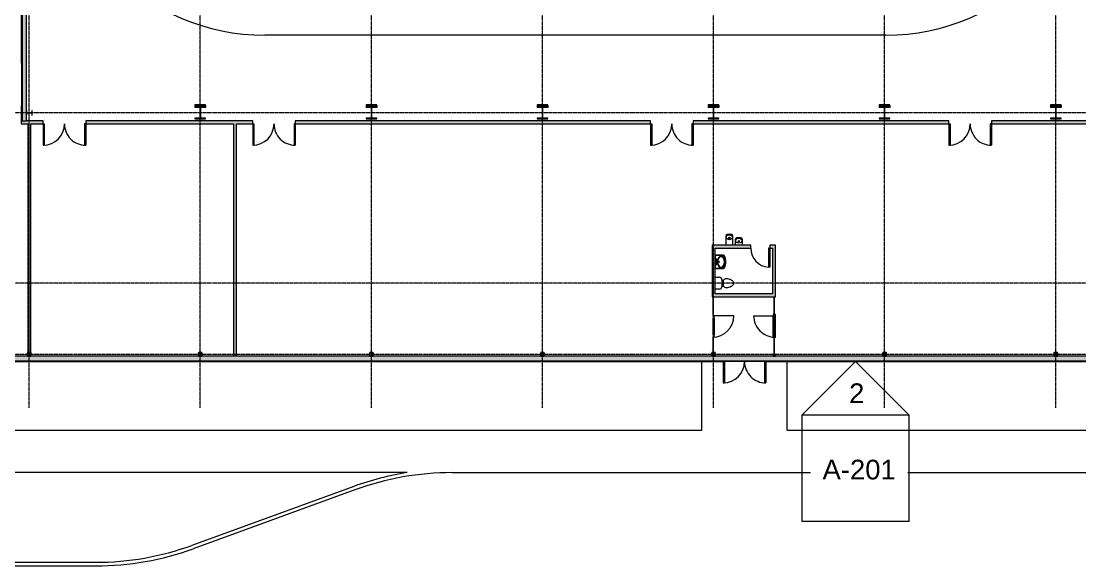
# Model space of a CAD drawing. Header units: inches. Extents: x 19480 to 29385, y -26609 to -18437.
# Drawn here: x 22783 to 24571, y -23115 to -22195 of the extents above; entities that cross this region are included whole.
import ezdxf

# ---------------------------------------------------------------- set-up
doc = ezdxf.new("R2010")
doc.units = ezdxf.units.IN
doc.header["$MEASUREMENT"] = 0
doc.linetypes.add('Grid Line 1_2_', pattern=[0.875, 0.5, -0.125, 0.125, -0.125])
for name, color, linetype, lineweight in [('A-DETL', 90, 'Continuous', 9), ('A-DOOR', 31, 'Continuous', 9), ('A-DOOR-GLAZ', 31, 'Continuous', 13), ('A-GLAZ-CURT', 52, 'Continuous', 9), ('A-GLAZ-CWMG', 51, 'Continuous', 9), ('A-SITE-CURB', 90, 'Continuous', 9), ('A-SITE-ROAD', 130, 'Continuous', 9), ('A-SITE-SWLK', 140, 'Continuous', 9), ('A-WALL', 113, 'Continuous', 9), ('C-TOPO', 7, 'Continuous', 9), ('G-ANNO-SYMB', 111, 'Continuous', 9), ('I-WALL', 2, 'Continuous', 9), ('P-SANR-FIXT', 6, 'Continuous', 9), ('S-BEAM', 12, 'Continuous', 9), ('S-COLS', 52, 'Continuous', 9), ('S-GRID', 1, 'Continuous', 9)]:
    doc.layers.add(name, color=color, linetype=linetype, lineweight=lineweight)
doc.styles.add('Arial_1', font='arial.ttf', dxfattribs={"height": 33.194237})
pattern_1 = [(45, (0, 0), (-35.63818, 35.63818), []), (45, (0, 54), (-35.63818, 35.63818), [])]

# ---------------------------------------------------------------- blocks, each defined once
blk = doc.blocks.new('HSS-Hollow Structural Section-Column - HSS6X6X1_4-556719-Site Plan - Phase 1')
at = {"layer": 'S-COLS'}
h = blk.add_hatch(dxfattribs=at)
h.set_pattern_fill('FP_2', color=256, style=0, pattern_type=2)
h.set_pattern_definition([(225, (23085.39, -22758.053), (35.63818, -35.63818), []), (225, (23085.39, -22812.053), (35.63818, -35.63818), [])])
h.paths.add_polyline_path([(-2.5, 3), (-2.5, 2.8), (2.5, 2.8), (2.5, 3)], flags=0)
h.paths.add_polyline_path([(3, 2.5), (2.8, 2.5), (2.8, -2.5), (3, -2.5)], flags=0)
h.paths.add_polyline_path([(-3, 2.5), (-3, -2.5), (-2.8, -2.5), (-2.8, 2.5)], flags=0)
h.paths.add_polyline_path([(-2.5, -2.8), (-2.5, -3), (2.5, -3), (2.5, -2.8)], flags=0)
at = {"layer": 'S-COLS', "lineweight": 13}
for p, q in [((-3, 2.5), (-3, -2.5)), ((-2.8, -2.5), (-2.8, 2.5)), ((2.5, 3), (-2.5, 3)), ((-2.5, 2.8), (2.5, 2.8)), ((2.8, 2.5), (2.8, -2.5)), ((3, -2.5), (3, 2.5)), ((2.5, -2.8), (-2.5, -2.8)), ((-2.5, -3), (2.5, -3))]:
    blk.add_line(p, q, dxfattribs=at)
for centre, radius, start, end in [((-2.5, 2.5), 0.466, 90, 180), ((-2.5, 2.5), 0.233, 90, 180), ((2.5, 2.5), 0.466, 360, 90), ((2.5, 2.5), 0.233, 0, 90), ((-2.5, -2.5), 0.466, 180, 270), ((-2.5, -2.5), 0.233, 180, 270), ((2.5, -2.5), 0.466, 270, 360), ((2.5, -2.5), 0.233, 270, 360)]:
    blk.add_arc(centre, radius, start, end, dxfattribs=at)
blk = doc.blocks.new('HSS-Hollow Structural Section-Column - HSS6X6X1_4-V1-Site Plan - Phase 1')
at = {"layer": 'S-COLS'}
h = blk.add_hatch(dxfattribs=at)
h.set_pattern_fill('FP_3', color=256, style=0, pattern_type=2)
h.set_pattern_definition([(225, (23374.39, -22758.053), (35.63818, -35.63818), []), (225, (23374.39, -22812.053), (35.63818, -35.63818), [])])
h.paths.add_polyline_path([(-2.5, 3), (-2.5, 2.8), (2.5, 2.8), (2.5, 3)], flags=0)
h.paths.add_polyline_path([(3, 2.5), (2.8, 2.5), (2.8, -2.5), (3, -2.5)], flags=0)
h.paths.add_polyline_path([(-2.8, 2.5), (-3, 2.5), (-3, -2.5), (-2.8, -2.5)], flags=0)
h.paths.add_polyline_path([(-2.5, -2.8), (-2.5, -3), (2.5, -3), (2.5, -2.8)], flags=0)
at = {"layer": 'S-COLS', "lineweight": 13}
for p, q in [((-3, 2.5), (-3, -2.5)), ((-2.8, -2.5), (-2.8, 2.5)), ((2.5, 3), (-2.5, 3)), ((-2.5, 2.8), (2.5, 2.8)), ((2.8, 2.5), (2.8, -2.5)), ((3, -2.5), (3, 2.5)), ((2.5, -2.8), (-2.5, -2.8)), ((-2.5, -3), (2.5, -3))]:
    blk.add_line(p, q, dxfattribs=at)
for centre, radius, start, end in [((-2.5, 2.5), 0.466, 90, 180), ((-2.5, 2.5), 0.233, 90, 180), ((2.5, 2.5), 0.466, 360, 90), ((2.5, 2.5), 0.233, 0, 90), ((-2.5, -2.5), 0.466, 180, 270), ((-2.5, -2.5), 0.233, 180, 270), ((2.5, -2.5), 0.466, 270, 360), ((2.5, -2.5), 0.233, 270, 360)]:
    blk.add_arc(centre, radius, start, end, dxfattribs=at)
blk = doc.blocks.new('HSS-Hollow Structural Section-Column - HSS6X6X1_4-V2-Site Plan - Phase 1')
at = {"layer": 'S-COLS'}
h = blk.add_hatch(dxfattribs=at)
h.set_pattern_fill('FP_4', color=256, style=0, pattern_type=2)
h.set_pattern_definition([(225, (23663.39, -22758.053), (35.63818, -35.63818), []), (225, (23663.39, -22812.053), (35.63818, -35.63818), [])])
h.paths.add_polyline_path([(2.5, 3), (-2.5, 3), (-2.5, 2.8), (2.5, 2.8)], flags=0)
h.paths.add_polyline_path([(3, 2.5), (2.8, 2.5), (2.8, -2.5), (3, -2.5)], flags=0)
h.paths.add_polyline_path([(-3, 2.5), (-3, -2.5), (-2.8, -2.5), (-2.8, 2.5)], flags=0)
h.paths.add_polyline_path([(2.5, -2.8), (-2.5, -2.8), (-2.5, -3), (2.5, -3)], flags=0)
at = {"layer": 'S-COLS', "lineweight": 13}
for p, q in [((-3, 2.5), (-3, -2.5)), ((-2.8, -2.5), (-2.8, 2.5)), ((2.5, 3), (-2.5, 3)), ((-2.5, 2.8), (2.5, 2.8)), ((2.8, 2.5), (2.8, -2.5)), ((3, -2.5), (3, 2.5)), ((2.5, -2.8), (-2.5, -2.8)), ((-2.5, -3), (2.5, -3))]:
    blk.add_line(p, q, dxfattribs=at)
for centre, radius, start, end in [((-2.5, 2.5), 0.466, 90, 180), ((-2.5, 2.5), 0.233, 90, 180), ((2.5, 2.5), 0.466, 360, 90), ((2.5, 2.5), 0.233, 0, 90), ((-2.5, -2.5), 0.466, 180, 270), ((-2.5, -2.5), 0.233, 180, 270), ((2.5, -2.5), 0.466, 270, 360), ((2.5, -2.5), 0.233, 270, 360)]:
    blk.add_arc(centre, radius, start, end, dxfattribs=at)
blk = doc.blocks.new('HSS-Hollow Structural Section-Column - HSS6X6X1_4-V3-Site Plan - Phase 1')
at = {"layer": 'S-COLS', "lineweight": 13}
for p, q in [((-3, 2.534), (-3, -2.534)), ((-2.767, -2.534), (-2.767, 2.534)), ((2.534, 3), (-2.534, 3)), ((-2.534, 2.767), (2.534, 2.767)), ((2.767, 2.534), (2.767, -2.534)), ((3, -2.534), (3, 2.534)), ((2.534, -2.767), (-2.534, -2.767)), ((-2.534, -3), (2.534, -3))]:
    blk.add_line(p, q, dxfattribs=at)
for centre, radius, start, end in [((-2.534, 2.534), 0.466, 90, 180), ((-2.534, 2.534), 0.233, 90, 180), ((2.534, 2.534), 0.466, 360, 90), ((2.534, 2.534), 0.233, 0, 90), ((-2.534, -2.534), 0.466, 180, 270), ((-2.534, -2.534), 0.233, 180, 270), ((2.534, -2.534), 0.466, 270, 360), ((2.534, -2.534), 0.233, 270, 360)]:
    blk.add_arc(centre, radius, start, end, dxfattribs=at)
blk = doc.blocks.new('HSS-Hollow Structural Section-Column - HSS6X6X1_4-V4-Site Plan - Phase 1')
at = {"layer": 'S-COLS', "lineweight": 13}
for p, q in [((-3, 2.534), (-3, -2.534)), ((-2.767, -2.534), (-2.767, 2.534)), ((2.534, 3), (-2.534, 3)), ((-2.534, 2.767), (2.534, 2.767)), ((2.767, 2.534), (2.767, -2.534)), ((3, -2.534), (3, 2.534)), ((2.534, -2.767), (-2.534, -2.767)), ((-2.534, -3), (2.534, -3))]:
    blk.add_line(p, q, dxfattribs=at)
for centre, radius, start, end in [((-2.534, 2.534), 0.466, 90, 180), ((-2.534, 2.534), 0.233, 90, 180), ((2.534, 2.534), 0.466, 360, 90), ((2.534, 2.534), 0.233, 0, 90), ((-2.534, -2.534), 0.466, 180, 270), ((-2.534, -2.534), 0.233, 180, 270), ((2.534, -2.534), 0.466, 270, 360), ((2.534, -2.534), 0.233, 270, 360)]:
    blk.add_arc(centre, radius, start, end, dxfattribs=at)
blk = doc.blocks.new('HSS-Hollow Structural Section-Column - HSS6X6X1_4-V5-Site Plan - Phase 1')
at = {"layer": 'S-COLS', "lineweight": 13}
for p, q in [((-3, 2.534), (-3, -2.534)), ((-2.767, -2.534), (-2.767, 2.534)), ((2.534, 3), (-2.534, 3)), ((-2.534, 2.767), (2.534, 2.767)), ((2.767, 2.534), (2.767, -2.534)), ((3, -2.534), (3, 2.534)), ((2.534, -2.767), (-2.534, -2.767)), ((-2.534, -3), (2.534, -3))]:
    blk.add_line(p, q, dxfattribs=at)
for centre, radius, start, end in [((-2.534, 2.534), 0.466, 90, 180), ((-2.534, 2.534), 0.233, 90, 180), ((2.534, 2.534), 0.466, 360, 90), ((2.534, 2.534), 0.233, 0, 90), ((-2.534, -2.534), 0.466, 180, 270), ((-2.534, -2.534), 0.233, 180, 270), ((2.534, -2.534), 0.466, 270, 360), ((2.534, -2.534), 0.233, 270, 360)]:
    blk.add_arc(centre, radius, start, end, dxfattribs=at)
blk = doc.blocks.new('HSS-Hollow Structural Section-Column - HSS6X6X1_4-V11-Site Plan - Phase 1')
at = {"layer": 'S-COLS', "lineweight": 13}
for p, q in [((-3, 2.534), (-3, -2.534)), ((-2.767, -2.534), (-2.767, 2.534)), ((2.534, 3), (-2.534, 3)), ((-2.534, 2.767), (2.534, 2.767)), ((2.767, 2.534), (2.767, -2.534)), ((3, -2.534), (3, 2.534)), ((2.534, -2.767), (-2.534, -2.767)), ((-2.534, -3), (2.534, -3))]:
    blk.add_line(p, q, dxfattribs=at)
for centre, radius, start, end in [((-2.534, 2.534), 0.466, 90, 180), ((-2.534, 2.534), 0.233, 90, 180), ((2.534, 2.534), 0.466, 360, 90), ((2.534, 2.534), 0.233, 0, 90), ((-2.534, -2.534), 0.466, 180, 270), ((-2.534, -2.534), 0.233, 180, 270), ((2.534, -2.534), 0.466, 270, 360), ((2.534, -2.534), 0.233, 270, 360)]:
    blk.add_arc(centre, radius, start, end, dxfattribs=at)
blk = doc.blocks.new('Double-Glass 1 - 72_ x 84_-442407-Site Plan - Phase 1')
at = {"layer": 'A-DOOR'}
for p, q in [((-36, 34.6), (-36, 38.6)), ((-36, 38.6), (-34, 38.6)), ((-34, 34.6), (-34, 38.6)), ((34, 34.6), (34, 38.6)), ((36, 38.6), (34, 38.6)), ((36, 34.6), (36, 38.6)), ((-36, 6.6), (-36, 34.6)), ((-36, 34.6), (-34, 34.6)), ((-34, 6.6), (-34, 34.6)), ((34, 6.6), (34, 34.6)), ((34, 34.6), (36, 34.6)), ((36, 6.6), (36, 34.6)), ((-36, 6.6), (-34, 6.6)), ((-36, 2.6), (-36, 6.6)), ((-36, 2.6), (-34, 2.6)), ((-34, 2.6), (-34, 6.6)), ((36, 6.6), (34, 6.6)), ((34, 2.6), (34, 6.6)), ((36, 2.6), (34, 2.6)), ((36, 2.6), (36, 6.6))]:
    blk.add_line(p, q, dxfattribs=at)
for centre, start, end in [((-36, 2.6), 360, 90), ((36, 2.6), 90, 179.9666)]:
    blk.add_arc(centre, 36, start, end, dxfattribs=at)
at = {"layer": 'A-DOOR-GLAZ'}
for p, q in [((-35, 34.6), (-35, 6.6)), ((35, 6.6), (35, 34.6))]:
    blk.add_line(p, q, dxfattribs=at)
blk = doc.blocks.new('Girt_C - 8_D-560233-Site Plan - Phase 1')
at = {"layer": 'S-BEAM'}
for points in [[(25909.2, -22768.9), (25982.4, -22768.9), (25982.4, -22761.2), (22381.4, -22761.2), (22381.4, -22768.9), (25821.8, -22768.9)], [(25909.2, -22761.2), (25978.4, -22761.1), (25978.4, -22761.1), (22385.3, -22761.1), (22385.2, -22761.2), (25821.8, -22761.2)], [(25982.4, -22769.1), (25982.4, -22768.9), (22381.4, -22769), (22381.4, -22769.1), (25909.2, -22769.1)]]:
    blk.add_hatch(color=256, dxfattribs=at).paths.add_polyline_path(points, flags=0)
for p, q in [((22793.9, -22761.1), (22390.9, -22761.1)), ((23082.9, -22761.1), (22798.9, -22761.1)), ((23371.9, -22761.1), (23087.9, -22761.1)), ((23660.9, -22761.1), (23376.9, -22761.1)), ((23949.9, -22761.1), (23665.9, -22761.1)), ((24238.9, -22761.1), (23954.9, -22761.1)), ((24527.9, -22761.1), (24243.9, -22761.1)), ((24816.9, -22761.1), (24532.9, -22761.1)), ((22381.4, -22769.1), (25982.4, -22769.1))]:
    blk.add_line(p, q, dxfattribs=at)
blk = doc.blocks.new('Single-Flush - 32_ x 84_-460923-Site Plan - Phase 1')
at = {"layer": 'A-DOOR'}
for p, q in [((14, -2.5), (14, -34.5)), ((16, -2.5), (14, -2.5)), ((16, -2.5), (16, -34.5)), ((16, -34.5), (14, -34.5))]:
    blk.add_line(p, q, dxfattribs=at)
blk.add_arc((16, -2.5), 32.1, 180, 266.4241, dxfattribs=at)
blk = doc.blocks.new('Toilet-Domestic-3D - Toilet-Domestic-3D-461878-Site Plan - Phase 1')
at = {"layer": 'P-SANR-FIXT'}
for p, q in [((-10, 11.7), (-10, 19.5)), ((10, 19.5), (10, 11.7)), ((-7.4, 1), (-7.5, 0)), ((-7.5, 0), (-7.3, -2)), ((-7.2, 2), (-7.4, 1)), ((-7, 3), (-7.2, 2)), ((-6.4, 4), (-7, 3)), ((-5.2, 5), (-6.4, 4)), ((6.2, 8), (-6.3, 8)), ((-4.9, 8), (-5.2, 5)), ((-3.8, 5.5), (-5.2, 5)), ((-1, 6), (-3.8, 5.5)), ((1, 6), (-1, 6)), ((3.8, 5.5), (1, 6)), ((5.2, 5), (3.8, 5.5)), ((4.9, 8), (5.2, 5)), ((6.4, 4), (5.2, 5)), ((7, 3), (6.4, 4)), ((7.2, 2), (7, 3)), ((7.4, 1), (7.2, 2)), ((7.3, -2), (7.5, 0)), ((7.5, 0), (7.4, 1)), ((-7.3, -2), (-6.8, -4)), ((-6.8, -4), (-6.1, -6)), ((-6.1, -6), (-5.1, -8)), ((-5.1, -8), (-3.7, -10)), ((-3.7, -10), (-2.7, -11)), ((-2.7, -11), (-1.9, -11.5)), ((-1.9, -11.5), (-0.5, -12)), ((-0.5, -12), (0.5, -12)), ((0.5, -12), (1.9, -11.5)), ((1.9, -11.5), (2.7, -11)), ((2.7, -11), (3.7, -10)), ((3.7, -10), (5.1, -8)), ((5.1, -8), (6.1, -6)), ((6.1, -6), (6.8, -4)), ((6.8, -4), (7.3, -2))]:
    blk.add_line(p, q, dxfattribs=at)
for centre, start, end in [((-6.3, 11.7), 180, 270), ((6.2, 11.7), 270, 360)]:
    blk.add_arc(centre, 3.73, start, end, dxfattribs=at)
blk = doc.blocks.new('Sink-Bathroom-Kohler-Pinoir-2035-8 - Vitreous_China-0-White-465379-Site Plan - Phase 1')
at = {"layer": 'P-SANR-FIXT'}
for p, q in [((23955.4, -22590.7), (23954.9, -22590.7)), ((23954.9, -22590.7), (23954.9, -22613)), ((23954.9, -22591), (23955.4, -22591)), ((23955.4, -22591.4), (23954.9, -22591.4)), ((23955.2, -22601.8), (23955.2, -22591.4)), ((23955.2, -22612.3), (23955.2, -22601.8)), ((23955.4, -22591.4), (23955.4, -22601.8)), ((23955.4, -22601.8), (23955.4, -22612.3)), ((23954.9, -22612.3), (23955.4, -22612.3)), ((23955.4, -22612.7), (23954.9, -22612.7)), ((23954.9, -22613), (23955.4, -22613))]:
    blk.add_line(p, q, dxfattribs=at)
for centre, radius, start, end in [((23962.4, -22697.1), 106.6, 86.22, 93.7835), ((23962.4, -22697.1), 106.3, 86.2146, 93.7881), ((23962.4, -22697.1), 105.9, 86.2045, 93.7955), ((23957.2, -22597.8), 0.69, 90, 270), ((23957.2, -22601.8), 0.69, 90, 270), ((23957.2, -22597.8), 0.69, 270, 90), ((23957.2, -22601.8), 0.69, 270, 90), ((23971.5, -22601.8), 12.8, 143.5725, 216.4275), ((23971.5, -22601.8), 12.2, 143.6508, 216.3492), ((23961.3, -22601.8), 0.934, 90, 270), ((23964.9, -22597.3), 4.9, 33.5514, 140.6366), ((23961.3, -22601.8), 0.934, 270, 90), ((23964.9, -22597.3), 4.26, 33.3558, 140.4225), ((23959.2, -22601.8), 11.6, 323.6931, 36.3069), ((23959.2, -22601.8), 12.2, 323.7683, 36.2317), ((23969.5, -22592.3), 1.53, 23.6698, 90.4943), ((23969.5, -22592.3), 1.28, 23.6698, 90.9035), ((23969.5, -22592.3), 0.862, 23.6698, 91.9217), ((23947.6, -22601.8), 24.7, 336.3302, 23.6698), ((23947.6, -22601.8), 25.2, 336.3274, 23.6698), ((23947.6, -22601.8), 25.4, 336.3258, 23.6698), ((23962.4, -22506.6), 105.9, 266.2045, 273.7955), ((23962.4, -22506.6), 106.3, 266.2119, 273.7865), ((23962.4, -22506.6), 106.6, 266.2165, 273.7817), ((23957.2, -22605.8), 0.692, 90, 270), ((23957.2, -22605.8), 0.692, 270, 90), ((23964.9, -22606.3), 4.9, 219.3634, 326.4486), ((23964.9, -22606.3), 4.26, 219.5775, 326.6442), ((23969.5, -22611.4), 0.875, 268.7073, 335.9447), ((23969.5, -22611.4), 1.29, 269.6035, 336.0123), ((23969.5, -22611.4), 1.54, 269.9655, 336.0395)]:
    blk.add_arc(centre, radius, start, end, dxfattribs=at)
blk = doc.blocks.new('Drinking_Fountain-Haws_Corporation-Wall_Mounted_1119 - 1119-477162-Site Plan - Phase 1')
at = {"layer": 'P-SANR-FIXT'}
for p, q in [((13.1, 19.6), (13.1, 4.8)), ((25.1, 4.8), (25.1, 19.6)), ((43.1, 4.8), (11.1, 4.8)), ((11.1, 4.8), (11.1, 4.3)), ((29.1, 13.9), (29.1, 4.8)), ((41.1, 4.8), (41.1, 13.9)), ((43.1, 4.3), (43.1, 4.8))]:
    blk.add_line(p, q, dxfattribs=at)
for centre, radius in [((19.1, 16.8), 1.13), ((22.9, 20.7), 0.625), ((35.1, 11.1), 1.13), ((38.9, 14.9), 0.625)]:
    blk.add_circle(centre, radius, dxfattribs=at)
for centre, radius, start, end in [((16.1, 19.6), 3, 97.5776, 180), ((19.1, -2.9), 25.8, 82.4224, 97.5776), ((22.1, 19.6), 3, 360, 82.4224), ((32.1, 13.9), 3, 97.5776, 180), ((35.1, -8.7), 25.7, 82.4224, 97.5776), ((38.1, 13.9), 3, 360, 82.4224)]:
    blk.add_arc(centre, radius, start, end, dxfattribs=at)
for centre, ratio in [((19.1, 17.9), 0.786373), ((35.1, 12.2), 0.786365)]:
    blk.add_ellipse(centre, major_axis=(-5.25, 0), ratio=ratio, dxfattribs=at)
blk = doc.blocks.new('System Panel - Glazed-477646-Site Plan - Phase 1')
at = {"layer": 'A-GLAZ-CURT'}
blk.add_hatch(color=256, dxfattribs=at).paths.add_polyline_path([(14.1, 1.7), (-14.1, 1.7), (-14.1, 0.7), (14.1, 0.7)], flags=0)
for p, q in [((14.1, 1.7), (-14.1, 1.7)), ((-14.1, 1.7), (-14.1, 0.7)), ((-14.1, 0.7), (14.1, 0.7)), ((14.1, 0.7), (14.1, 1.7))]:
    blk.add_line(p, q, dxfattribs=at)
blk = doc.blocks.new('Door_Single_Storefront - one-477610-Site Plan - Phase 1')
at = {"layer": 'A-DOOR'}
h = blk.add_hatch(color=256, dxfattribs=at)
h.paths.add_polyline_path([(18, 1.25), (18, 3), (14, 3), (14, 1.25)], flags=0)
h.paths.add_polyline_path([(-14, 1.25), (-14, 3), (-18, 3), (-18, 1.25)], flags=0)
h = blk.add_hatch(color=256, dxfattribs=at)
h.paths.add_polyline_path([(14, 1.75), (-14, 1.75), (-14, 1.25), (14, 1.25)], flags=0)
h.paths.add_polyline_path([(14, 3), (-14, 3), (-14, 2.5), (14, 2.5)], flags=0)
blk.add_hatch(color=256, dxfattribs=at).paths.add_polyline_path([(14, 2.5), (-14, 2.5), (-14, 1.75), (14, 1.75)], flags=0)
for p, q in [((-18, 36), (-18, 0)), ((-14, 3), (-18, 3)), ((-18, 3), (-18, 1.25)), ((-18, 1.25), (-14, 1.25)), ((-14, 1.25), (-14, 3)), ((-14, 3), (14, 3)), ((14, 2.5), (-14, 2.5)), ((-14, 2.5), (-14, 1.75)), ((-14, 1.75), (14, 1.75)), ((14, 1.25), (-14, 1.25)), ((18, 3), (14, 3)), ((14, 3), (14, 1.25)), ((14, 1.75), (14, 2.5)), ((14, 1.25), (18, 1.25)), ((18, 1.25), (18, 3))]:
    blk.add_line(p, q, dxfattribs=at)
blk.add_arc((-18, 0), 36, 360, 90, dxfattribs=at)
blk = doc.blocks.new('System Panel - Glazed-V15-Site Plan - Phase 1')
at = {"layer": 'A-GLAZ-CURT'}
h = blk.add_hatch(color=256, dxfattribs=at)
h.paths.add_polyline_path([(14.1, 0.7), (14.1, 1.7), (10.3, 1.7), (10.3, 0.7)], flags=0)
h.paths.add_polyline_path([(10.1, 0.7), (10.1, 1.7), (-14.1, 1.7), (-14.1, 0.7)], flags=0)
for p, q in [((10.1, 1.7), (-14.1, 1.7)), ((-14.1, 1.7), (-14.1, 0.7)), ((-14.1, 0.7), (10.1, 0.7)), ((14.1, 1.7), (10.3, 1.7)), ((10.3, 0.7), (14.1, 0.7)), ((14.1, 0.7), (14.1, 1.7))]:
    blk.add_line(p, q, dxfattribs=at)
blk = doc.blocks.new('System Panel - Glazed-477732-Site Plan - Phase 1')
at = {"layer": 'A-GLAZ-CURT'}
blk.add_hatch(color=256, dxfattribs=at).paths.add_polyline_path([(14.1, -0.7), (-14.1, -0.7), (-14.1, -1.7), (14.1, -1.7)], flags=0)
for p, q in [((14.1, -0.7), (-14.1, -0.7)), ((-14.1, -0.7), (-14.1, -1.7)), ((-14.1, -1.7), (14.1, -1.7)), ((14.1, -1.7), (14.1, -0.7))]:
    blk.add_line(p, q, dxfattribs=at)
blk = doc.blocks.new('Rectangular Mullion - Rectangular Mullion 1-477733-Site Plan - Phase 1')
at = {"layer": 'A-GLAZ-CWMG'}
blk.add_hatch(color=256, dxfattribs=at).paths.add_polyline_path([(0, -0.8), (-2, -0.8), (-2, 3.2), (0, 3.2)], flags=0)
for p, q in [((-2, 3.2), (0, 3.2)), ((-2, -0.8), (-2, 3.2)), ((0, 3.2), (0, -0.8)), ((0, -0.8), (-2, -0.8))]:
    blk.add_line(p, q, dxfattribs=at)
blk = doc.blocks.new('Door_Single_Storefront - one-477735-Site Plan - Phase 1')
at = {"layer": 'A-DOOR'}
h = blk.add_hatch(color=256, dxfattribs=at)
h.paths.add_polyline_path([(18, -3), (18, -1.25), (14, -1.25), (14, -3)], flags=0)
h.paths.add_polyline_path([(-14, -1.25), (-18, -1.25), (-18, -3), (-14, -3)], flags=0)
h = blk.add_hatch(color=256, dxfattribs=at)
h.paths.add_polyline_path([(14, -2.5), (-14, -2.5), (-14, -3), (14, -3)], flags=0)
h.paths.add_polyline_path([(14, -1.25), (-14, -1.25), (-14, -1.75), (14, -1.75)], flags=0)
blk.add_hatch(color=256, dxfattribs=at).paths.add_polyline_path([(14, -2.5), (14, -1.75), (-14, -1.75), (-14, -2.5)], flags=0)
for p, q in [((-18, -36), (-18, 0)), ((-18, -3), (-18, -1.25)), ((-18, -1.25), (-14, -1.25)), ((-14, -3), (-18, -3)), ((-14, -1.25), (-14, -3)), ((14, -1.25), (-14, -1.25)), ((-14, -2.5), (-14, -1.75)), ((-14, -1.75), (14, -1.75)), ((14, -2.5), (-14, -2.5)), ((-14, -3), (14, -3)), ((14, -3), (14, -1.25)), ((14, -1.25), (18, -1.25)), ((14, -1.75), (14, -2.5)), ((18, -3), (14, -3)), ((18, -1.25), (18, -3))]:
    blk.add_line(p, q, dxfattribs=at)
blk.add_arc((-18, 0), 36, 270, 0, dxfattribs=at)
blk = doc.blocks.new('Rectangular Mullion - Rectangular Mullion 1-477517-Site Plan - Phase 1')
at = {"layer": 'A-GLAZ-CWMG'}
blk.add_hatch(color=256, dxfattribs=at).paths.add_polyline_path([(24053.6, -22729.9), (24056.9, -22729.9), (24056.9, -22692.9), (24054.9, -22692.9), (24054.9, -22728.9), (24053.1, -22728.9), (24053.1, -22692.9), (24052.9, -22692.9), (24052.9, -22729.9), (24053.1, -22729.9)], flags=0)
for p, q in [((24052.9, -22729.9), (24052.9, -22692.9)), ((24056.9, -22729.9), (24056.9, -22692.9))]:
    blk.add_line(p, q, dxfattribs=at)
blk = doc.blocks.new('Rectangular Mullion - Rectangular Mullion 1-477729-Site Plan - Phase 1')
at = {"layer": 'A-GLAZ-CWMG'}
blk.add_hatch(color=256, dxfattribs=at).paths.add_polyline_path([(1, 1.2), (1, -0.8), (-1, -0.8), (-1, 3.2), (1, 3.2), (1, 3)], flags=0)
for p, q in [((-1, 3.2), (1, 3.2)), ((-1, -0.8), (-1, 3.2)), ((1, 3.2), (1, 3)), ((1, 1.2), (1, -0.8)), ((1, -0.8), (-1, -0.8))]:
    blk.add_line(p, q, dxfattribs=at)
blk = doc.blocks.new('Double-Glass 1 - 72_ x 84_-496146-Site Plan - Phase 1')
at = {"layer": 'A-DOOR'}
for p, q in [((-36, 32.5), (-36, 36.5)), ((-36, 36.5), (-34, 36.5)), ((-34, 32.5), (-34, 36.5)), ((34, 32.5), (34, 36.5)), ((36, 36.5), (34, 36.5)), ((36, 32.5), (36, 36.5)), ((-36, 4.5), (-36, 32.5)), ((-36, 32.5), (-34, 32.5)), ((-34, 4.5), (-34, 32.5)), ((34, 4.5), (34, 32.5)), ((34, 32.5), (36, 32.5)), ((36, 4.5), (36, 32.5)), ((-36, 4.5), (-34, 4.5)), ((-36, 0.5), (-36, 4.5)), ((-36, 0.5), (-34, 0.5)), ((-34, 0.5), (-34, 4.5)), ((36, 4.5), (34, 4.5)), ((34, 0.5), (34, 4.5)), ((36, 0.5), (34, 0.5)), ((36, 0.5), (36, 4.5))]:
    blk.add_line(p, q, dxfattribs=at)
for centre, start, end in [((-36, 0.5), 360, 90), ((36, 0.5), 90, 179.9666)]:
    blk.add_arc(centre, 36, start, end, dxfattribs=at)
at = {"layer": 'A-DOOR-GLAZ'}
for p, q in [((-35, 32.5), (-35, 4.5)), ((35, 4.5), (35, 32.5))]:
    blk.add_line(p, q, dxfattribs=at)
blk = doc.blocks.new('Girt_Z - 8_D-559297-Site Plan - Phase 1')
at = {"layer": 'S-BEAM'}
for points in [[(22784.1, -22364.1), (22784.1, -21136.1), (22783.5, -21136.1), (22783.5, -22364.1)], [(22784.2, -22364.1), (22791.3, -22364.1), (22791.3, -21136.1), (22784.2, -21136.1), (22784.2, -22168.4)]]:
    blk.add_hatch(color=256, dxfattribs=at).paths.add_polyline_path(points, flags=0)
for p, q in [((22783.5, -21136.1), (22784.1, -21136.1)), ((22783.5, -21136.1), (22783.5, -22364.1)), ((22784.1, -21136.1), (22784.2, -21136.1)), ((22784.1, -21136.1), (22784.1, -22364.1)), ((22784.2, -21136.1), (22791.3, -21136.1)), ((22784.2, -21136.1), (22784.2, -22364.1)), ((22791.5, -22364.1), (22791.5, -21136.1)), ((22784.1, -22364.1), (22783.5, -22364.1)), ((22784.2, -22364.1), (22784.1, -22364.1)), ((22791.3, -22364.1), (22784.2, -22364.1)), ((22791.4, -22364.1), (22791.3, -22364.1))]:
    blk.add_line(p, q, dxfattribs=at)
blk = doc.blocks.new('Elevation - Detail Number-93309-Site Plan - Phase 1')
at = {"layer": 'G-ANNO-SYMB'}
for p, q in [((-0.25, -0.25), (-0.25, 0.25)), ((-0.25, 0.25), (0.25, 0.25)), ((0.25, 0.25), (0.25, -0.25)), ((0.25, -0.25), (-0.25, -0.25))]:
    blk.add_line(p, q, dxfattribs=at)
blk = doc.blocks.new('Elevation - Detail Number-93036-Site Plan - Phase 1')
at = {"layer": 'G-ANNO-SYMB'}
for p, q in [((0, 0.25), (-0.25, 0)), ((0.25, 0), (0, 0.25)), ((-0.25, 0), (0.25, 0))]:
    blk.add_line(p, q, dxfattribs=at)

msp = doc.modelspace()

# ---------------------------------------------------------------- hatches: boundary and pattern name
at = {"layer": 'A-WALL', "transparency": 33554611}
h = msp.add_hatch(color=256, dxfattribs=at)
h.paths.add_polyline_path([(22376.1028, -22770.3402), (23968.7006, -22770.3402), (23968.7006, -22769.5528), (22376.1028, -22769.5528)], flags=0)
h.paths.add_polyline_path([(25987.6776, -22770.3402), (25987.6776, -22769.5528), (24040.7006, -22769.5528), (24040.7006, -22770.3402), (25909.1718, -22770.3402)], flags=0)
at = {"layer": 'I-WALL'}
h = msp.add_hatch(color=256, dxfattribs=at)
h.paths.add_polyline_path([(22782.775, -22368.8028), (22787.775, -22368.8028), (22787.775, -22364.0528), (22783.525, -22364.0528), (22783.525, -22337.9465), (22782.775, -22337.9465)], flags=0)
h.paths.add_polyline_path([(22783.525, -22265.9465), (22783.6745, -21136.0528), (22787.525, -21136.0528), (22787.525, -21132.0528), (22782.775, -21132.0528), (22782.775, -22265.9465)], flags=0)
h = msp.add_hatch(color=256, dxfattribs=at)
h.paths.add_polyline_path([(25721.3902, -22368.8028), (25726.3902, -22368.8028), (25726.3902, -22363.8028), (25563.8902, -22363.8028), (25563.8902, -22368.8028), (25647.3902, -22368.8028)], flags=0)
h.paths.add_polyline_path([(25491.8902, -22368.8028), (25491.8902, -22363.8028), (25165.3902, -22363.8028), (25165.3902, -22368.8028), (25381.3902, -22368.8028)], flags=0)
h.paths.add_polyline_path([(25110.8902, -22368.8028), (25110.8902, -22363.8028), (24937.8902, -22363.8028), (24937.8902, -22368.8028), (25105.8902, -22368.8028)], flags=0)
h.paths.add_polyline_path([(24865.8902, -22368.8028), (24865.8902, -22363.8028), (24421.8902, -22363.8028), (24421.8902, -22368.8028), (24630.8902, -22368.8028)], flags=0)
h.paths.add_polyline_path([(24349.8902, -22368.8028), (24349.8902, -22363.8028), (23917.8902, -22363.8028), (23917.8902, -22368.8028)], flags=0)
h.paths.add_polyline_path([(23845.8902, -22368.8028), (23845.8902, -22363.8028), (23245.8902, -22363.8028), (23245.8902, -22368.8028)], flags=0)
h.paths.add_polyline_path([(23173.8902, -22368.8028), (23173.8902, -22363.8028), (22891.8902, -22363.8028), (22891.8902, -22368.8028), (23146.6076, -22368.8028)], flags=0)
h.paths.add_polyline_path([(22819.8902, -22368.8028), (22819.8902, -22363.8028), (22791.4608, -22363.8028), (22791.3375, -22364.0528), (22787.775, -22364.0528), (22787.775, -22368.8028), (22798.8902, -22368.8028)], flags=0)
h = msp.add_hatch(color=256, dxfattribs=at)
h.paths.add_polyline_path([(22793.8902, -22769.5528), (22798.8902, -22769.5528), (22798.8902, -22768.9979), (22793.8902, -22768.9979)], flags=0)
h.paths.add_polyline_path([(22798.8902, -22761.1077), (22798.8902, -22761.0528), (22793.8902, -22761.1077)], flags=0)
h.paths.add_polyline_path([(22798.8902, -22760.8198), (22798.8902, -22755.2858), (22793.8902, -22755.2858), (22793.8902, -22760.8198)], flags=0)
h.paths.add_polyline_path([(22793.8902, -22755.0528), (22798.8902, -22755.0528), (22798.8902, -22368.8028), (22793.8902, -22368.8028), (22793.8902, -22426.0637)], flags=0)
h = msp.add_hatch(color=256, dxfattribs=at)
h.paths.add_polyline_path([(23141.6076, -22769.5528), (23146.6076, -22769.5528), (23146.6076, -22768.9979), (23141.6076, -22768.9979)], flags=0)
h.paths.add_polyline_path([(23141.6076, -22761.1077), (23146.6076, -22761.1077), (23146.6076, -22368.8028), (23141.6076, -22368.8028), (23141.6076, -22426.0637)], flags=0)
for points in [[(23949.8902, -22660.8402), (23954.8902, -22660.8402), (23954.8902, -22573.8402), (23949.8902, -22573.8402), (23949.8902, -22619.2993)], [(24051.8902, -22660.8402), (24056.8902, -22660.8402), (24056.8902, -22573.8402), (24051.8902, -22573.8402), (24051.8902, -22655.8402)], [(24051.8902, -22660.8402), (24051.8902, -22655.8402), (23954.8902, -22655.8402), (23954.8902, -22660.8402), (23986.0091, -22660.8402)]]:
    msp.add_hatch(color=256, dxfattribs=at).paths.add_polyline_path(points, flags=0)
h = msp.add_hatch(color=256, dxfattribs=at)
h.paths.add_polyline_path([(24015.3902, -22578.8402), (24015.3902, -22573.8402), (23954.8902, -22573.8402), (23954.8902, -22578.8402), (23986.0091, -22578.8402)], flags=0)
h.paths.add_polyline_path([(24051.8902, -22578.8402), (24051.8902, -22573.8402), (24047.3902, -22573.8402), (24047.3902, -22578.8402)], flags=0)
at = {"layer": 'S-COLS'}
h = msp.add_hatch(dxfattribs=at)
h.set_pattern_fill('FP_1', color=256, style=0, pattern_type=2)
h.set_pattern_definition(pattern_1)
h.paths.add_polyline_path([(23094.3902, -22337.8362), (23094.3902, -22336.5829), (23076.3902, -22336.5829), (23076.3902, -22337.8362)], flags=0)
h = msp.add_hatch(dxfattribs=at)
h.set_pattern_fill('FP_1', color=256, style=0, pattern_type=2)
h.set_pattern_definition(pattern_1)
h.paths.add_polyline_path([(23383.3902, -22337.8362), (23383.3902, -22336.5829), (23365.3902, -22336.5829), (23365.3902, -22337.8362)], flags=0)
h = msp.add_hatch(color=256, dxfattribs=at)
h.paths.add_polyline_path([(23084.7652, -22341.3061), (23084.7652, -22337.8362), (23076.3902, -22337.8362), (23076.3902, -22341.3061)], flags=0)
h.paths.add_polyline_path([(23094.3902, -22341.3061), (23094.3902, -22337.8362), (23086.0152, -22337.8362), (23086.0152, -22341.3061)], flags=0)
h = msp.add_hatch(color=256, dxfattribs=at)
h.paths.add_polyline_path([(23373.7652, -22341.3061), (23373.7652, -22337.8362), (23365.3902, -22337.8362), (23365.3902, -22341.3061)], flags=0)
h.paths.add_polyline_path([(23383.3902, -22341.3061), (23383.3902, -22337.8362), (23375.0152, -22337.8362), (23375.0152, -22341.3061)], flags=0)
h = msp.add_hatch(color=256, dxfattribs=at)
h.paths.add_polyline_path([(23662.7652, -22341.3061), (23662.7652, -22337.8362), (23654.3902, -22337.8362), (23654.3902, -22341.3061)], flags=0)
h.paths.add_polyline_path([(23672.3902, -22341.3061), (23672.3902, -22337.8362), (23664.0152, -22337.8362), (23664.0152, -22341.3061)], flags=0)
h = msp.add_hatch(color=256, dxfattribs=at)
h.paths.add_polyline_path([(23951.7652, -22341.3061), (23951.7652, -22337.8362), (23943.3902, -22337.8362), (23943.3902, -22341.3061)], flags=0)
h.paths.add_polyline_path([(23961.3902, -22341.3061), (23961.3902, -22337.8362), (23953.0152, -22337.8362), (23953.0152, -22341.3061)], flags=0)
h = msp.add_hatch(color=256, dxfattribs=at)
h.paths.add_polyline_path([(24240.7652, -22341.3061), (24240.7652, -22337.8362), (24232.3902, -22337.8362), (24232.3902, -22341.3061)], flags=0)
h.paths.add_polyline_path([(24250.3902, -22341.3061), (24250.3902, -22337.8362), (24242.0152, -22337.8362), (24242.0152, -22341.3061)], flags=0)
h = msp.add_hatch(color=256, dxfattribs=at)
h.paths.add_polyline_path([(24529.7652, -22341.3061), (24529.7652, -22337.8362), (24521.3902, -22337.8362), (24521.3902, -22341.3061)], flags=0)
h.paths.add_polyline_path([(24539.3902, -22341.3061), (24539.3902, -22337.8362), (24531.0152, -22337.8362), (24531.0152, -22341.3061)], flags=0)

# ---------------------------------------------------------------- linework, layer by layer
at = {"layer": 'A-DETL'}
msp.add_line((24243.3902, -22218.8028), (23194.2628, -22218.8028), dxfattribs=at)
for centre, start, end in [((23194.2628, -21858.8028), 180, 270), ((24243.3902, -21858.8028), 270, 0)]:
    msp.add_arc(centre, 360, start, end, dxfattribs=at)
at = {"layer": 'A-SITE-CURB'}
for p, q in [((23344.5179, -22981.2491), (23071.1494, -23080.7471)), ((22058.3902, -23109.3328), (22909.0319, -23109.3328))]:
    msp.add_line(p, q, dxfattribs=at)
for centre, radius, start, end in [((23510.7397, -23437.9397), 486, 99.0124515, 110), ((22909.0319, -22635.3328), 474, 270, 290)]:
    msp.add_arc(centre, radius, start, end, dxfattribs=at)
at = {"layer": 'A-SITE-ROAD'}
for p, q in [((23510.7397, -22957.9397), (26630.7581, -22957.9397)), ((23346.5701, -22986.8873), (23073.2016, -23086.3853)), ((22058.3902, -23115.3328), (22909.0319, -23115.3328))]:
    msp.add_line(p, q, dxfattribs=at)
for centre, start, end in [((23510.7397, -23437.9397), 90, 110), ((22909.0319, -22635.3328), 270, 290)]:
    msp.add_arc(centre, 480, start, end, dxfattribs=at)
at = {"layer": 'A-SITE-SWLK'}
for p, q in [((23932.7006, -22885.9397), (23932.7006, -22770.3402)), ((24076.7006, -22885.9397), (24076.7006, -22770.3402)), ((22490.3902, -22885.9397), (23932.7006, -22885.9397)), ((24076.7006, -22885.9397), (25987.2839, -22885.9397)), ((23434.6083, -22957.9397), (22094.3902, -22957.9397))]:
    msp.add_line(p, q, dxfattribs=at)
at = {"layer": 'A-WALL', "lineweight": 15}
for p, q in [((22376.1028, -22770.3402), (23968.7006, -22770.3402)), ((22793.8902, -22769.5528), (22376.8902, -22769.5528)), ((23141.6076, -22769.5528), (22798.8902, -22769.5528)), ((23968.7006, -22769.5528), (23146.6076, -22769.5528)), ((23968.7006, -22770.3402), (23968.7006, -22769.5528)), ((24625.8902, -22769.5528), (24040.7006, -22769.5528)), ((24040.7006, -22769.5528), (24040.7006, -22770.3402)), ((24040.7006, -22770.3402), (25987.6776, -22770.3402))]:
    msp.add_line(p, q, dxfattribs=at)
at = {"layer": 'A-WALL'}
for p, q in [((22798.8902, -22769.5528), (22793.8902, -22769.5528)), ((23146.6076, -22769.5528), (23141.6076, -22769.5528))]:
    msp.add_line(p, q, dxfattribs=at)
at = {"layer": 'C-TOPO'}
for p, q in [((22376.1035, -22770.3398), (23483.2559, -22770.3398)), ((23968.7006, -22770.3398), (23483.2559, -22770.3398)), ((24040.7006, -22770.3398), (23968.7006, -22770.3398)), ((25987.6776, -22770.3398), (24040.7006, -22770.3398))]:
    msp.add_line(p, q, dxfattribs=at)
at = {"layer": 'I-WALL', "lineweight": 15}
for p, q in [((22782.775, -21132.0528), (22782.775, -22265.9465)), ((22782.775, -22265.9465), (22783.525, -22265.9465)), ((22783.525, -22337.9465), (22782.775, -22337.9465)), ((22782.775, -22337.9465), (22782.775, -22368.8028)), ((22782.775, -22368.8028), (22793.8902, -22368.8028)), ((22819.8902, -22363.8028), (22791.4312, -22363.8028)), ((22793.8902, -22368.8028), (22793.8902, -22755.0528)), ((22798.8902, -22755.0544), (22798.8902, -22368.8028)), ((22798.8902, -22368.8028), (22819.8902, -22368.8028)), ((22819.8902, -22368.8028), (22819.8902, -22363.8028)), ((23173.8902, -22363.8028), (22891.8902, -22363.8028)), ((22891.8902, -22363.8028), (22891.8902, -22368.8028)), ((22891.8902, -22368.8028), (23141.6076, -22368.8028)), ((23141.6076, -22368.8028), (23141.6076, -22761.2403)), ((23146.6076, -22761.2403), (23146.6076, -22368.8028)), ((23146.6076, -22368.8028), (23173.8902, -22368.8028)), ((23173.8902, -22368.8028), (23173.8902, -22363.8028)), ((23845.8902, -22363.8028), (23245.8902, -22363.8028)), ((23245.8902, -22363.8028), (23245.8902, -22368.8028)), ((23245.8902, -22368.8028), (23845.8902, -22368.8028)), ((23845.8902, -22368.8028), (23845.8902, -22363.8028)), ((24349.8902, -22363.8028), (23917.8902, -22363.8028)), ((23917.8902, -22363.8028), (23917.8902, -22368.8028)), ((23917.8902, -22368.8028), (24349.8902, -22368.8028)), ((24349.8902, -22368.8028), (24349.8902, -22363.8028)), ((24865.8902, -22363.8028), (24421.8902, -22363.8028)), ((24421.8902, -22363.8028), (24421.8902, -22368.8028)), ((24421.8902, -22368.8028), (24625.8902, -22368.8028)), ((23949.8902, -22573.8402), (23949.8902, -22660.8402)), ((24015.3902, -22573.8402), (23949.8902, -22573.8402)), ((23954.8902, -22590.7211), (23954.8902, -22578.8402)), ((23954.8902, -22578.8402), (24015.3902, -22578.8402)), ((24015.3902, -22578.8402), (24015.3902, -22573.8402)), ((24056.8902, -22573.8402), (24047.3902, -22573.8402)), ((24047.3902, -22573.8402), (24047.3902, -22578.8402)), ((24047.3902, -22578.8402), (24051.8902, -22578.8402)), ((24051.8902, -22578.8402), (24051.8902, -22655.8402)), ((24056.8902, -22660.8402), (24056.8902, -22573.8402)), ((23954.8902, -22655.8402), (23954.8902, -22612.9594)), ((24051.8902, -22655.8402), (23954.8902, -22655.8402)), ((23949.8902, -22660.8402), (24056.8902, -22660.8402)), ((22793.8902, -22755.2842), (22793.8902, -22760.8214)), ((22793.8902, -22761.0528), (22793.8902, -22761.2403)), ((22798.8902, -22760.8198), (22798.8902, -22755.2858)), ((22798.8902, -22761.2403), (22798.8902, -22761.0512)), ((22793.8902, -22768.8653), (22793.8902, -22769.5528)), ((22798.8902, -22769.5528), (22798.8902, -22768.8653)), ((23141.6076, -22768.8653), (23141.6076, -22769.5528)), ((23146.6076, -22769.5528), (23146.6076, -22768.8653))]:
    msp.add_line(p, q, dxfattribs=at)
at = {"layer": 'S-COLS', "lineweight": 13}
for p, q in [((23094.3902, -22336.5829), (23076.3902, -22336.5829)), ((23076.3902, -22336.5829), (23076.3902, -22337.8362)), ((23094.3902, -22337.8362), (23094.3902, -22336.5829)), ((23383.3902, -22336.5829), (23365.3902, -22336.5829)), ((23365.3902, -22336.5829), (23365.3902, -22337.8362)), ((23383.3902, -22337.8362), (23383.3902, -22336.5829)), ((23672.3902, -22336.5829), (23654.3902, -22336.5829)), ((23654.3902, -22336.5829), (23654.3902, -22337.8362)), ((23672.3902, -22337.8362), (23672.3902, -22336.5829)), ((23961.3902, -22336.5829), (23943.3902, -22336.5829)), ((23943.3902, -22336.5829), (23943.3902, -22337.8362)), ((23961.3902, -22337.8362), (23961.3902, -22336.5829)), ((24250.3902, -22336.5829), (24232.3902, -22336.5829)), ((24232.3902, -22336.5829), (24232.3902, -22337.8362)), ((24250.3902, -22337.8362), (24250.3902, -22336.5829)), ((24539.3902, -22336.5829), (24521.3902, -22336.5829)), ((24521.3902, -22336.5829), (24521.3902, -22337.8362)), ((24539.3902, -22337.8362), (24539.3902, -22336.5829)), ((22791.9586, -22346.0723), (22791.525, -22346.0723)), ((22791.525, -22346.0723), (22791.525, -22354.0333)), ((22791.525, -22354.0333), (22791.9586, -22354.0333)), ((22791.9586, -22349.2169), (22791.9586, -22346.0723)), ((22791.9586, -22354.0333), (22791.9586, -22350.8887)), ((22800.1305, -22349.9083), (22792.65, -22349.9083)), ((22792.65, -22350.1973), (22800.1305, -22350.1973)), ((22801.2555, -22346.0723), (22800.8219, -22346.0723)), ((22800.8219, -22346.0723), (22800.8219, -22349.2169)), ((22800.8219, -22350.8887), (22800.8219, -22354.0333)), ((22800.8219, -22354.0333), (22801.2555, -22354.0333)), ((22801.2555, -22354.0333), (22801.2555, -22346.0723)), ((23076.3902, -22337.8362), (23094.3902, -22337.8362)), ((23086.0152, -22337.8362), (23084.7652, -22337.8362)), ((23084.7652, -22337.8362), (23084.7652, -22358.8028)), ((23086.0152, -22358.8028), (23086.0152, -22337.8362)), ((23365.3902, -22337.8362), (23383.3902, -22337.8362)), ((23375.0152, -22337.8362), (23373.7652, -22337.8362)), ((23373.7652, -22337.8362), (23373.7652, -22358.8028)), ((23375.0152, -22358.8028), (23375.0152, -22337.8362)), ((23654.3902, -22337.8362), (23672.3902, -22337.8362)), ((23664.0152, -22337.8362), (23662.7652, -22337.8362)), ((23662.7652, -22337.8362), (23662.7652, -22358.8028)), ((23664.0152, -22358.8028), (23664.0152, -22337.8362)), ((23943.3902, -22337.8362), (23961.3902, -22337.8362)), ((23953.0152, -22337.8362), (23951.7652, -22337.8362)), ((23951.7652, -22337.8362), (23951.7652, -22358.8028)), ((23953.0152, -22358.8028), (23953.0152, -22337.8362)), ((24232.3902, -22337.8362), (24250.3902, -22337.8362)), ((24242.0152, -22337.8362), (24240.7652, -22337.8362)), ((24240.7652, -22337.8362), (24240.7652, -22358.8028)), ((24242.0152, -22358.8028), (24242.0152, -22337.8362)), ((24521.3902, -22337.8362), (24539.3902, -22337.8362)), ((24531.0152, -22337.8362), (24529.7652, -22337.8362)), ((24529.7652, -22337.8362), (24529.7652, -22358.8028)), ((24531.0152, -22358.8028), (24531.0152, -22337.8362)), ((23076.3902, -22358.8028), (23076.3902, -22360.0528)), ((23094.3902, -22358.8028), (23076.3902, -22358.8028)), ((23076.3902, -22360.0528), (23094.3902, -22360.0528)), ((23084.7652, -22358.8028), (23086.0152, -22358.8028)), ((23094.3902, -22360.0528), (23094.3902, -22358.8028)), ((23365.3902, -22358.8028), (23365.3902, -22360.0528)), ((23383.3902, -22358.8028), (23365.3902, -22358.8028)), ((23365.3902, -22360.0528), (23383.3902, -22360.0528)), ((23373.7652, -22358.8028), (23375.0152, -22358.8028)), ((23383.3902, -22360.0528), (23383.3902, -22358.8028)), ((23654.3902, -22358.8028), (23654.3902, -22360.0528)), ((23672.3902, -22358.8028), (23654.3902, -22358.8028)), ((23654.3902, -22360.0528), (23672.3902, -22360.0528)), ((23662.7652, -22358.8028), (23664.0152, -22358.8028)), ((23672.3902, -22360.0528), (23672.3902, -22358.8028)), ((23943.3902, -22358.8028), (23943.3902, -22360.0528)), ((23961.3902, -22358.8028), (23943.3902, -22358.8028)), ((23943.3902, -22360.0528), (23961.3902, -22360.0528)), ((23951.7652, -22358.8028), (23953.0152, -22358.8028)), ((23961.3902, -22360.0528), (23961.3902, -22358.8028)), ((24232.3902, -22358.8028), (24232.3902, -22360.0528)), ((24250.3902, -22358.8028), (24232.3902, -22358.8028)), ((24232.3902, -22360.0528), (24250.3902, -22360.0528)), ((24240.7652, -22358.8028), (24242.0152, -22358.8028)), ((24250.3902, -22360.0528), (24250.3902, -22358.8028)), ((24521.3902, -22358.8028), (24521.3902, -22360.0528)), ((24539.3902, -22358.8028), (24521.3902, -22358.8028)), ((24521.3902, -22360.0528), (24539.3902, -22360.0528)), ((24529.7652, -22358.8028), (24531.0152, -22358.8028)), ((24539.3902, -22360.0528), (24539.3902, -22358.8028))]:
    msp.add_line(p, q, dxfattribs=at)
at = {"layer": 'S-COLS'}
for p, q in [((23076.3902, -22337.8362), (23076.3902, -22341.3061)), ((23084.7652, -22341.3061), (23076.3902, -22341.3061)), ((23094.3902, -22341.3061), (23086.0152, -22341.3061)), ((23094.3902, -22337.8362), (23094.3902, -22341.3061)), ((23365.3902, -22337.8362), (23365.3902, -22341.3061)), ((23373.7652, -22341.3061), (23365.3902, -22341.3061)), ((23383.3902, -22341.3061), (23375.0152, -22341.3061)), ((23383.3902, -22337.8362), (23383.3902, -22341.3061)), ((23654.3902, -22337.8362), (23654.3902, -22341.3061)), ((23662.7652, -22341.3061), (23654.3902, -22341.3061)), ((23672.3902, -22341.3061), (23664.0152, -22341.3061)), ((23672.3902, -22337.8362), (23672.3902, -22341.3061)), ((23943.3902, -22337.8362), (23943.3902, -22341.3061)), ((23951.7652, -22341.3061), (23943.3902, -22341.3061)), ((23961.3902, -22341.3061), (23953.0152, -22341.3061)), ((23961.3902, -22337.8362), (23961.3902, -22341.3061)), ((24232.3902, -22337.8362), (24232.3902, -22341.3061)), ((24240.7652, -22341.3061), (24232.3902, -22341.3061)), ((24250.3902, -22341.3061), (24242.0152, -22341.3061)), ((24250.3902, -22337.8362), (24250.3902, -22341.3061)), ((24521.3902, -22337.8362), (24521.3902, -22341.3061)), ((24529.7652, -22341.3061), (24521.3902, -22341.3061)), ((24539.3902, -22341.3061), (24531.0152, -22341.3061)), ((24539.3902, -22337.8362), (24539.3902, -22341.3061))]:
    msp.add_line(p, q, dxfattribs=at)
at = {"layer": 'S-COLS', "lineweight": 13}
for centre, start, end in [((22792.65, -22349.2169), 180, 270), ((22792.65, -22350.8887), 90, 180), ((22800.1305, -22349.2169), 270, 0), ((22800.1305, -22350.8887), 0, 90)]:
    msp.add_arc(centre, 0.6914, start, end, dxfattribs=at)
at = {"layer": 'S-GRID', "linetype": 'Grid Line 1_2_'}
for p, q in [((22796.3902, -22848.2095), (22796.3902, -18617.1198)), ((23085.3902, -22848.2095), (23085.3902, -18617.1198)), ((23374.3902, -22848.2095), (23374.3902, -18617.1198)), ((23663.3902, -22848.2095), (23663.3902, -18617.1198)), ((23952.3902, -22848.2095), (23952.3902, -18617.1198)), ((24241.3902, -22848.2095), (24241.3902, -18617.1198)), ((24530.3902, -22848.2095), (24530.3902, -18617.1198)), ((29385.2612, -22350.0528), (19671.9398, -22350.0528)), ((29385.2612, -22638.0528), (19671.9398, -22638.0528)), ((29385.2612, -22758.0528), (19671.9398, -22758.0528))]:
    msp.add_line(p, q, dxfattribs=at)

# ---------------------------------------------------------------- block references
at = {"layer": 'A-DOOR'}
for name, p, rotation in [('Double-Glass 1 - 72_ x 84_-442407-Site Plan - Phase 1', (22855.8902, -22366.2091), 180), ('Double-Glass 1 - 72_ x 84_-442407-Site Plan - Phase 1', (23209.8902, -22366.2091), 180), ('Double-Glass 1 - 72_ x 84_-442407-Site Plan - Phase 1', (23881.8902, -22366.2091), 180), ('Double-Glass 1 - 72_ x 84_-442407-Site Plan - Phase 1', (24385.8902, -22366.2091), 180), ('Door_Single_Storefront - one-477610-Site Plan - Phase 1', (23950.6402, -22710.9465), 269.9999999999996), ('Door_Single_Storefront - one-477735-Site Plan - Phase 1', (24056.1402, -22710.9465), 270.0000000000003), ('Double-Glass 1 - 72_ x 84_-496146-Site Plan - Phase 1', (24004.7006, -22769.8528), 180)]:
    msp.add_blockref(name, p, dxfattribs=dict(at, rotation=rotation))
msp.add_blockref('Single-Flush - 32_ x 84_-460923-Site Plan - Phase 1', (24031.3902, -22576.3402), dxfattribs=at)
at = {"layer": 'A-GLAZ-CURT'}
for name, p, rotation in [('System Panel - Glazed-477646-Site Plan - Phase 1', (23950.6402, -22676.8934), 269.9999999999996), ('System Panel - Glazed-477732-Site Plan - Phase 1', (24056.1402, -22676.8934), 270.0000000000003), ('System Panel - Glazed-V15-Site Plan - Phase 1', (23950.6402, -22744.9997), 269.9999999999996), ('System Panel - Glazed-477732-Site Plan - Phase 1', (24056.1402, -22744.9997), 270.0000000000003)]:
    msp.add_blockref(name, p, dxfattribs=dict(at, rotation=rotation))
at = {"layer": 'A-GLAZ-CWMG', "extrusion": (0, 0, -1), "rotation": 269.9999999999996}
for name, p in [('Rectangular Mullion - Rectangular Mullion 1-477729-Site Plan - Phase 1', (-24056.1402, -22691.9465)), ('Rectangular Mullion - Rectangular Mullion 1-477733-Site Plan - Phase 1', (-24056.1402, -22761.0528))]:
    msp.add_blockref(name, p, dxfattribs=at)
at = {"layer": 'A-GLAZ-CWMG'}
msp.add_blockref('Rectangular Mullion - Rectangular Mullion 1-477517-Site Plan - Phase 1', (0, 0), dxfattribs=at)
at = {"layer": 'G-ANNO-SYMB', "xscale": 359.9999999999998, "yscale": 359.9999999999998, "zscale": 359.9999999999998}
for name, p in [('Elevation - Detail Number-93036-Site Plan - Phase 1', (24192.3566, -22860.4117)), ('Elevation - Detail Number-93309-Site Plan - Phase 1', (24192.3566, -22950.4117))]:
    msp.add_blockref(name, p, dxfattribs=at)
at = {"layer": 'P-SANR-FIXT'}
for name, p in [('Drinking_Fountain-Haws_Corporation-Wall_Mounted_1119 - 1119-477162-Site Plan - Phase 1', (23959.9713, -22578.1602)), ('Sink-Bathroom-Kohler-Pinoir-2035-8 - Vitreous_China-0-White-465379-Site Plan - Phase 1', (0, 0))]:
    msp.add_blockref(name, p, dxfattribs=at)
at = {"layer": 'P-SANR-FIXT', "rotation": 89.99999999999991}
msp.add_blockref('Toilet-Domestic-3D - Toilet-Domestic-3D-461878-Site Plan - Phase 1', (23974.3664, -22637.8402), dxfattribs=at)
at = {"layer": 'S-BEAM'}
for name in ['Girt_Z - 8_D-559297-Site Plan - Phase 1', 'Girt_C - 8_D-560233-Site Plan - Phase 1']:
    msp.add_blockref(name, (0, 0), dxfattribs=at)
at = {"layer": 'S-COLS', "rotation": 180}
for name, p in [('HSS-Hollow Structural Section-Column - HSS6X6X1_4-V11-Site Plan - Phase 1', (22796.3902, -22758.0528)), ('HSS-Hollow Structural Section-Column - HSS6X6X1_4-556719-Site Plan - Phase 1', (23085.3902, -22758.0528)), ('HSS-Hollow Structural Section-Column - HSS6X6X1_4-V1-Site Plan - Phase 1', (23374.3902, -22758.0528)), ('HSS-Hollow Structural Section-Column - HSS6X6X1_4-V2-Site Plan - Phase 1', (23663.3902, -22758.0528)), ('HSS-Hollow Structural Section-Column - HSS6X6X1_4-V3-Site Plan - Phase 1', (23952.3902, -22758.0528)), ('HSS-Hollow Structural Section-Column - HSS6X6X1_4-V4-Site Plan - Phase 1', (24241.3902, -22758.0528)), ('HSS-Hollow Structural Section-Column - HSS6X6X1_4-V5-Site Plan - Phase 1', (24530.3902, -22758.0528))]:
    msp.add_blockref(name, p, dxfattribs=at)

# ---------------------------------------------------------------- next in the draw order: texts
at = {"layer": 'G-ANNO-SYMB', "attachment_point": 2, "line_spacing_factor": 0.938532, "style": 'Arial_1', "bg_fill": 3, "box_fill_scale": 1.25, "bg_fill_color": 0, "bg_fill_transparency": 0}
for s, insert, char_height, width in [('2', (24194.299, -22807.0757), 33.1942, 30.78), ('A-201', (24198.3475, -22936.1113), 33.19424, 147.42)]:
    msp.add_mtext(s, dxfattribs=dict(at, insert=insert, char_height=char_height, width=width))

doc.saveas('drawing.dxf')
